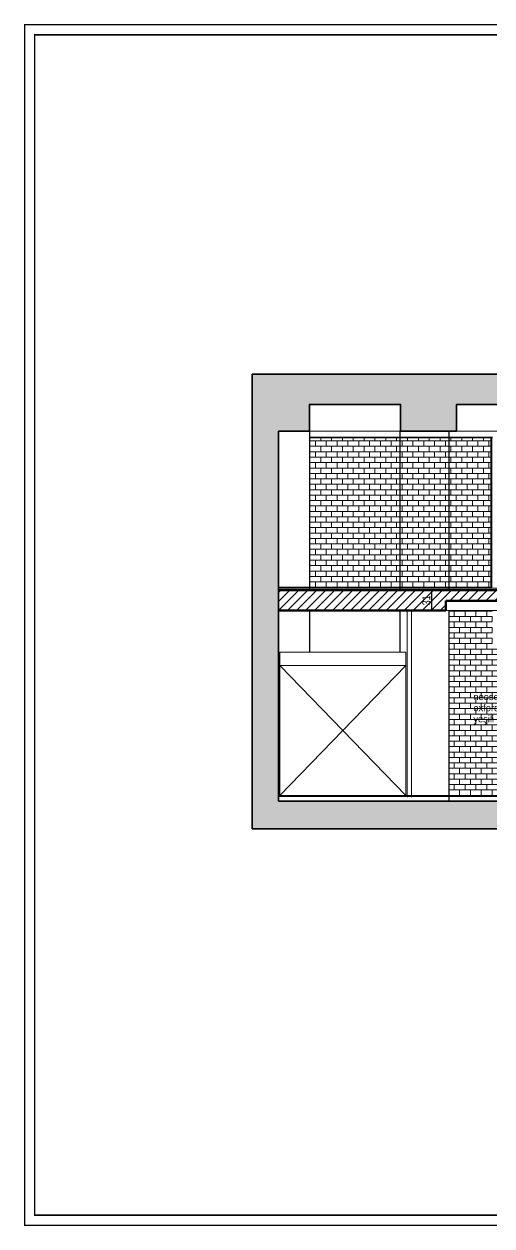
# Model space of a CAD drawing. Header units: millimetres. Extents: x 54215 to 67697, y 23496 to 56611.
# Drawn here: x 55075 to 55777, y 39963 to 41765 of the extents above; entities that cross this region are included whole.
import ezdxf

# ---------------------------------------------------------------- set-up
doc = ezdxf.new("R2010")
doc.units = ezdxf.units.MM
for name, color, linetype, lineweight in [('- 0.09', 9, 'Continuous', 9), ('- 0.25', 43, 'Continuous', 25), ('- 0.50', 30, 'Continuous', 50), ('no3_duvar kaplama', 8, 'Continuous', 0), ('no3_duvar mevcut', 4, 'Continuous', 35), ('no3_döşeme kaplama', 8, 'Continuous', 0), ('no3_kutu profil gorunus', 8, 'Continuous', 0), ('no3_paslanmaz gorunus on', 163, 'Continuous', 15), ('no3_tefriş arka ince', 65, 'Continuous', 13), ('no3_yazı duvar', 152, 'Continuous', 0), ('ölçü', 4, 'Continuous', 13)]:
    doc.layers.add(name, color=color, linetype=linetype, lineweight=lineweight)
doc.layers.add('0 rölöve', color=7, linetype='Continuous', true_color=0xf1380e)
doc.layers.add('no3_alçıpan kesit', color=7, linetype='Continuous', lineweight=20, true_color=0xf5003d)
doc.layers.add('no3_tefriş ön ince', color=7, linetype='Continuous', lineweight=18, true_color=0x8c1aff)
doc.styles.add('olcu', font='arial.ttf', dxfattribs={"width": 0.8})
doc.styles.get("Standard").update_dxf_attribs({"font": 'arial.ttf'})
doc.dimstyles.new('tufan', dxfattribs={"dimtxt": 12, "dimasz": 0.5, "dimexe": 1.25, "dimexo": 0.625, "dimgap": 2, "dimtad": 1, "dimdec": 0, "dimzin": 1, "dimtxsty": 'olcu', "dimblk1": 'sol', "dimblk2": 'sag', "dimsah": 1, "dimcen": 0, "dimse1": 1, "dimse2": 1, "dimclrd": 256, "dimclrt": 256, "dimadec": 0, "dimazin": 0, "dimtfac": 1, "dimtdec": 0, "dimtix": 1, "dimtmove": 0, "dimatfit": 2, "dimldrblk": 'NONE', "dimfxl": 1.25, "dimarcsym": 0})

# ---------------------------------------------------------------- blocks, each defined once
blk = doc.blocks.new('sol')
at = {"layer": 'ölçü'}
blk.add_line((0, 5), (0, -25), dxfattribs=at)
blk.add_circle((0, 0), 2, dxfattribs=at)
blk = doc.blocks.new('sag')
at = {"layer": 'ölçü'}
blk.add_line((0, -5), (0, 25), dxfattribs=at)
blk.add_circle((0, 0), 2, dxfattribs=at)
blk = doc.blocks.new('*D402')
at = {"layer": '0 rölöve', "lineweight": -2, "transparency": 16777216}
blk.add_line((55687, 40886), (55687, 40915.5), dxfattribs=at)
at = {"layer": 'Defpoints', "color": 0, "transparency": 16777216}
for p in [(55687, 40916), (55707.9, 40916), (55707.9, 40885.5)]:
    blk.add_point(p, dxfattribs=at)
at = {"layer": '0 rölöve', "lineweight": -2, "transparency": 16777216, "xscale": 0.5, "yscale": 0.5, "zscale": 0.5}
for name, p, rotation in [('sag', (55687, 40916), 90), ('sol', (55687, 40885.5), 270)]:
    blk.add_blockref(name, p, dxfattribs=dict(at, rotation=rotation))
at = {"layer": '0 rölöve', "transparency": 16777216, "insert": (55678.8, 40900.7), "char_height": 12, "attachment_point": 5, "rotation": 90, "style": 'olcu'}
blk.add_mtext('31', dxfattribs=at)
blk = doc.blocks.new('_None')

msp = doc.modelspace()

# ---------------------------------------------------------------- hatches: boundary and pattern name
at = {"layer": '- 0.09'}
h = msp.add_hatch(dxfattribs=at)
h.set_pattern_fill('ANSI31', color=256, scale=3)
h.set_pattern_definition([(45, (55946.68, 40230.165), (-6.73519, 6.73519), [])])
h.paths.add_polyline_path([(55456.888, 40915.963), (55828.388, 40915.963), (55828.388, 40899.963), (55707.888, 40899.963), (55707.888, 40885.463), (55456.888, 40885.463)])
at = {"layer": 'no3_duvar kaplama'}
h = msp.add_hatch(dxfattribs=at)
h.set_pattern_fill('JIS_STN_2.5', color=256, scale=3)
h.set_pattern_definition([(45, (43689.048, 19634.885), (-5.3033009, 5.3033009), []), (45, (43694.343, 19634.885), (-5.3033009, 5.3033009), [3.6, -1.5])])
h.paths.add_polyline_path([(57465.888, 41139.963), (57465.888, 41239.963), (55417.539, 41239.963), (55417.539, 40557.963), (57735.614, 40557.963), (57735.614, 40567.963), (57637.388, 40567.963), (57637.388, 40572.963), (57607.388, 40572.963), (57607.388, 40590.463), (57577.388, 40590.463), (57577.388, 40607.963), (56955.888, 40607.963), (56955.888, 40606.963), (56955.888, 40599.463), (55456.888, 40599.463), (55456.888, 41154.463), (55503.388, 41154.463), (55503.388, 41194.463), (55640.054, 41194.463), (55640.054, 41154.463), (55724.054, 41154.463), (55724.054, 41194.463), (55829.054, 41194.463), (55829.054, 41154.463), (55845.054, 41154.463), (55845.054, 41194.463), (55950.054, 41194.463), (55950.054, 41154.463), (55966.054, 41154.463), (55966.054, 41194.463), (56071.054, 41194.463), (56071.054, 41154.463), (56087.054, 41154.463), (56087.054, 41194.463), (56192.054, 41194.463), (56192.054, 41154.463), (56200.054, 41154.463), (56254.554, 41154.463), (56262.554, 41154.463), (56262.554, 41194.463), (56300.554, 41194.463), (56300.554, 41154.463), (56316.554, 41154.463), (56316.554, 41194.463), (56421.554, 41194.463), (56421.554, 41154.463), (56437.554, 41154.463), (56437.554, 41194.463), (56542.554, 41194.463), (56542.554, 41154.463), (56558.554, 41154.463), (56558.554, 41194.463), (56663.554, 41194.463), (56663.554, 41154.463), (56679.554, 41154.463), (56679.554, 41194.463), (56784.554, 41194.463), (56784.554, 41154.463), (56800.554, 41154.463), (56800.554, 41194.463), (56905.554, 41194.463), (56905.554, 41154.463), (56913.554, 41154.463), (56955.888, 41154.463), (56965.888, 41154.463), (56965.888, 41139.963)])
h = msp.add_hatch(dxfattribs=at)
h.set_pattern_fill('AR-B816', color=256, scale=0.04)
h.set_pattern_definition([(0, (46221.925, 23355.7585), (0, 8.128), []), (90, (46221.925, 23355.7585), (-8.128, 8.128), [8.128, -8.128])])
h.paths.add_polyline_path([(55712.388, 40920.463), (55775.304, 40920.463), (55775.304, 41144.463), (55712.388, 41144.463)])
h.paths.add_polyline_path([(55712.388, 41144.463), (55638.888, 41144.463), (55638.888, 40920.463), (55712.388, 40920.463)])
h.paths.add_polyline_path([(55638.888, 41144.463), (55503.388, 41144.463), (55503.388, 40920.463), (55638.888, 40920.463)])
h = msp.add_hatch(dxfattribs=at)
h.set_pattern_fill('AR-B816', color=256, scale=0.04)
h.set_pattern_definition([(0, (450.062, 14688.1095), (0, 8.128), []), (90, (450.062, 14688.1095), (-8.128, 8.128), [8.128, -8.128])])
h.paths.add_polyline_path([(55777.488, 40885.463), (55712.388, 40885.463), (55712.388, 40607.963), (55854.629, 40607.963), (55854.629, 40608.963), (55856.129, 40608.963), (55856.129, 40808.463), (55856.326, 40809.206), (55856.807, 40809.717), (55857.191, 40809.897), (55857.629, 40809.963), (55858.305, 40809.802), (55858.766, 40809.441), (55859.129, 40808.463), (55859.129, 40802.963), (55946.129, 40802.963), (55946.129, 40808.463), (55946.486, 40809.434), (55946.922, 40809.786), (55947.629, 40809.963), (55948.296, 40809.806), (55948.918, 40809.23), (55949.129, 40808.463), (55949.129, 40608.963), (55950.629, 40608.963), (55950.629, 40607.963), (55955.433, 40607.963), (55955.433, 40827.963), (55777.488, 40827.963)])

# ---------------------------------------------------------------- linework, layer by layer
at = {"layer": '- 0.25'}
for p, q in [((55503.388, 41154.463), (55503.388, 40915.963)), ((55638.888, 41154.463), (55638.888, 40915.963)), ((55712.388, 41154.463), (55712.388, 40915.963)), ((55503.388, 40885.463), (55503.388, 40822.963)), ((55638.888, 40885.463), (55638.888, 40822.963)), ((55712.388, 40885.463), (55712.388, 40599.463))]:
    msp.add_line(p, q, dxfattribs=at)
at = {"layer": '- 0.50'}
for p, q in [((55828.388, 40915.963), (55456.888, 40915.963)), ((55828.388, 40899.963), (55707.888, 40899.963)), ((55707.888, 40899.963), (55707.888, 40885.463)), ((55707.888, 40885.463), (55456.888, 40885.463))]:
    msp.add_line(p, q, dxfattribs=at)
msp.add_line((55417.539, 41239.963), (56824.038, 41239.963))
at = {"color": 252, "const_width": 2.135}
for points in [[(58565.906, 39963.802), (55076.183, 39963.802), (55076.183, 41763.802), (58565.906, 41763.802), (58565.906, 40624.753, -0.41421356), (58540.819, 40599.667), (58162.013, 40599.667, 0.41421356), (58151.978, 40589.632), (58151.978, 40345.795, 0.41421356), (58162.013, 40335.76), (58540.819, 40335.76, -0.41421356), (58565.906, 40310.674), (58565.906, 39963.802)], [(58550.854, 40624.753, -0.41421356), (58540.819, 40614.719), (58162.013, 40614.719, 0.41421356), (58136.926, 40589.632), (58136.926, 40345.795, 0.41421356), (58162.013, 40320.708), (58540.819, 40320.708, -0.41421356), (58550.854, 40310.674), (58550.854, 39978.854), (55091.235, 39978.854), (55091.235, 41748.75), (58550.854, 41748.75), (58550.854, 40624.753)]]:
    msp.add_lwpolyline(points, format="xyb", dxfattribs=at)
at = {"layer": 'no3_alçıpan kesit'}
for p, q in [((55778.004, 41145.663), (55503.388, 41145.663)), ((55778.004, 41144.463), (55503.388, 41144.463)), ((55776.804, 41144.463), (55776.804, 40918.963))]:
    msp.add_line(p, q, dxfattribs=at)
at = {"layer": 'no3_duvar kaplama'}
for p, q in [((55775.304, 41144.463), (55775.304, 40920.463)), ((55776.304, 41144.463), (55776.304, 40920.463))]:
    msp.add_line(p, q, dxfattribs=at)
msp.add_lwpolyline([(55777.488, 40885.463), (55712.388, 40885.463), (55712.388, 40607.963), (55854.629, 40607.963)], dxfattribs=at)
at = {"layer": 'no3_duvar mevcut'}
for p, q in [((57465.888, 41239.963), (55417.539, 41239.963)), ((55417.539, 41239.963), (55417.539, 40557.963)), ((55456.888, 41154.463), (55456.888, 40599.463)), ((56955.888, 40599.463), (55456.888, 40599.463)), ((55470.888, 40599.463), (55456.888, 40599.463)), ((57735.614, 40557.963), (55417.539, 40557.963))]:
    msp.add_line(p, q, dxfattribs=at)
msp.add_lwpolyline([(55456.888, 41154.463), (55503.388, 41154.463), (55503.388, 41194.463), (55640.054, 41194.463), (55640.054, 41154.463), (55724.054, 41154.463), (55724.054, 41194.463), (55829.054, 41194.463), (55829.054, 41154.463), (55845.054, 41154.463), (55845.054, 41194.463), (55950.054, 41194.463), (55950.054, 41154.463), (55966.054, 41154.463), (55966.054, 41194.463), (56071.054, 41194.463), (56071.054, 41154.463), (56087.054, 41154.463), (56087.054, 41194.463), (56192.054, 41194.463), (56192.054, 41154.463), (56200.054, 41154.463)], dxfattribs=at)
at = {"layer": 'no3_döşeme kaplama'}
for p, q in [((55456.888, 40920.463), (55776.804, 40920.463)), ((55456.888, 40919.463), (55776.804, 40919.463)), ((55456.888, 40918.963), (56955.888, 40918.963)), ((56955.888, 40607.963), (55456.888, 40607.963)), ((56955.888, 40606.963), (55456.888, 40606.963)), ((56955.888, 40606.463), (55456.888, 40606.463))]:
    msp.add_line(p, q, dxfattribs=at)
at = {"layer": 'no3_kutu profil gorunus'}
msp.add_line((55828.941, 40885.463), (55707.888, 40885.463), dxfattribs=at)
at = {"layer": 'no3_paslanmaz gorunus on'}
for p, q in [((55647.888, 40802.963), (55458.888, 40802.963)), ((55458.888, 40802.963), (55647.888, 40607.963)), ((55458.888, 40607.963), (55647.888, 40802.963))]:
    msp.add_line(p, q, dxfattribs=at)
msp.add_lwpolyline([(55458.888, 40607.963), (55647.888, 40607.963), (55647.888, 40822.963), (55458.888, 40822.963)], close=True, dxfattribs=at)
at = {"layer": 'no3_tefriş arka ince'}
for p, q in [((55503.388, 41154.463), (55640.054, 41154.463)), ((55724.054, 41154.463), (55829.054, 41154.463))]:
    msp.add_line(p, q, dxfattribs=at)
at = {"layer": 'no3_tefriş ön ince'}
for p, q in [((55649.888, 40885.463), (55649.888, 40605.899)), ((55656.288, 40885.463), (55656.288, 40605.899))]:
    msp.add_line(p, q, dxfattribs=at)

# ---------------------------------------------------------------- texts
at = {"layer": 'no3_yazı duvar', "insert": (55749.212, 40761.224), "char_height": 10, "width": 99.63757, "attachment_point": 1}
msp.add_mtext('neoseramik oxford yağ yeşili', dxfattribs=at)

# ---------------------------------------------------------------- dimensions: what is measured, and where the dimension line sits
at = {"layer": '0 rölöve'}
dim = msp.add_linear_dim(base=(55686.957421356, 40915.962572624), p1=(55707.888257559, 40885.462572624), p2=(55707.888257559, 40915.962572624), angle=90, dimstyle='tufan', dxfattribs=at)
dim.commit()
dim.dimension.update_dxf_attribs({"geometry": '*D402', "text_midpoint": (55678.826452734, 40900.712572624)})

doc.saveas('drawing.dxf')
